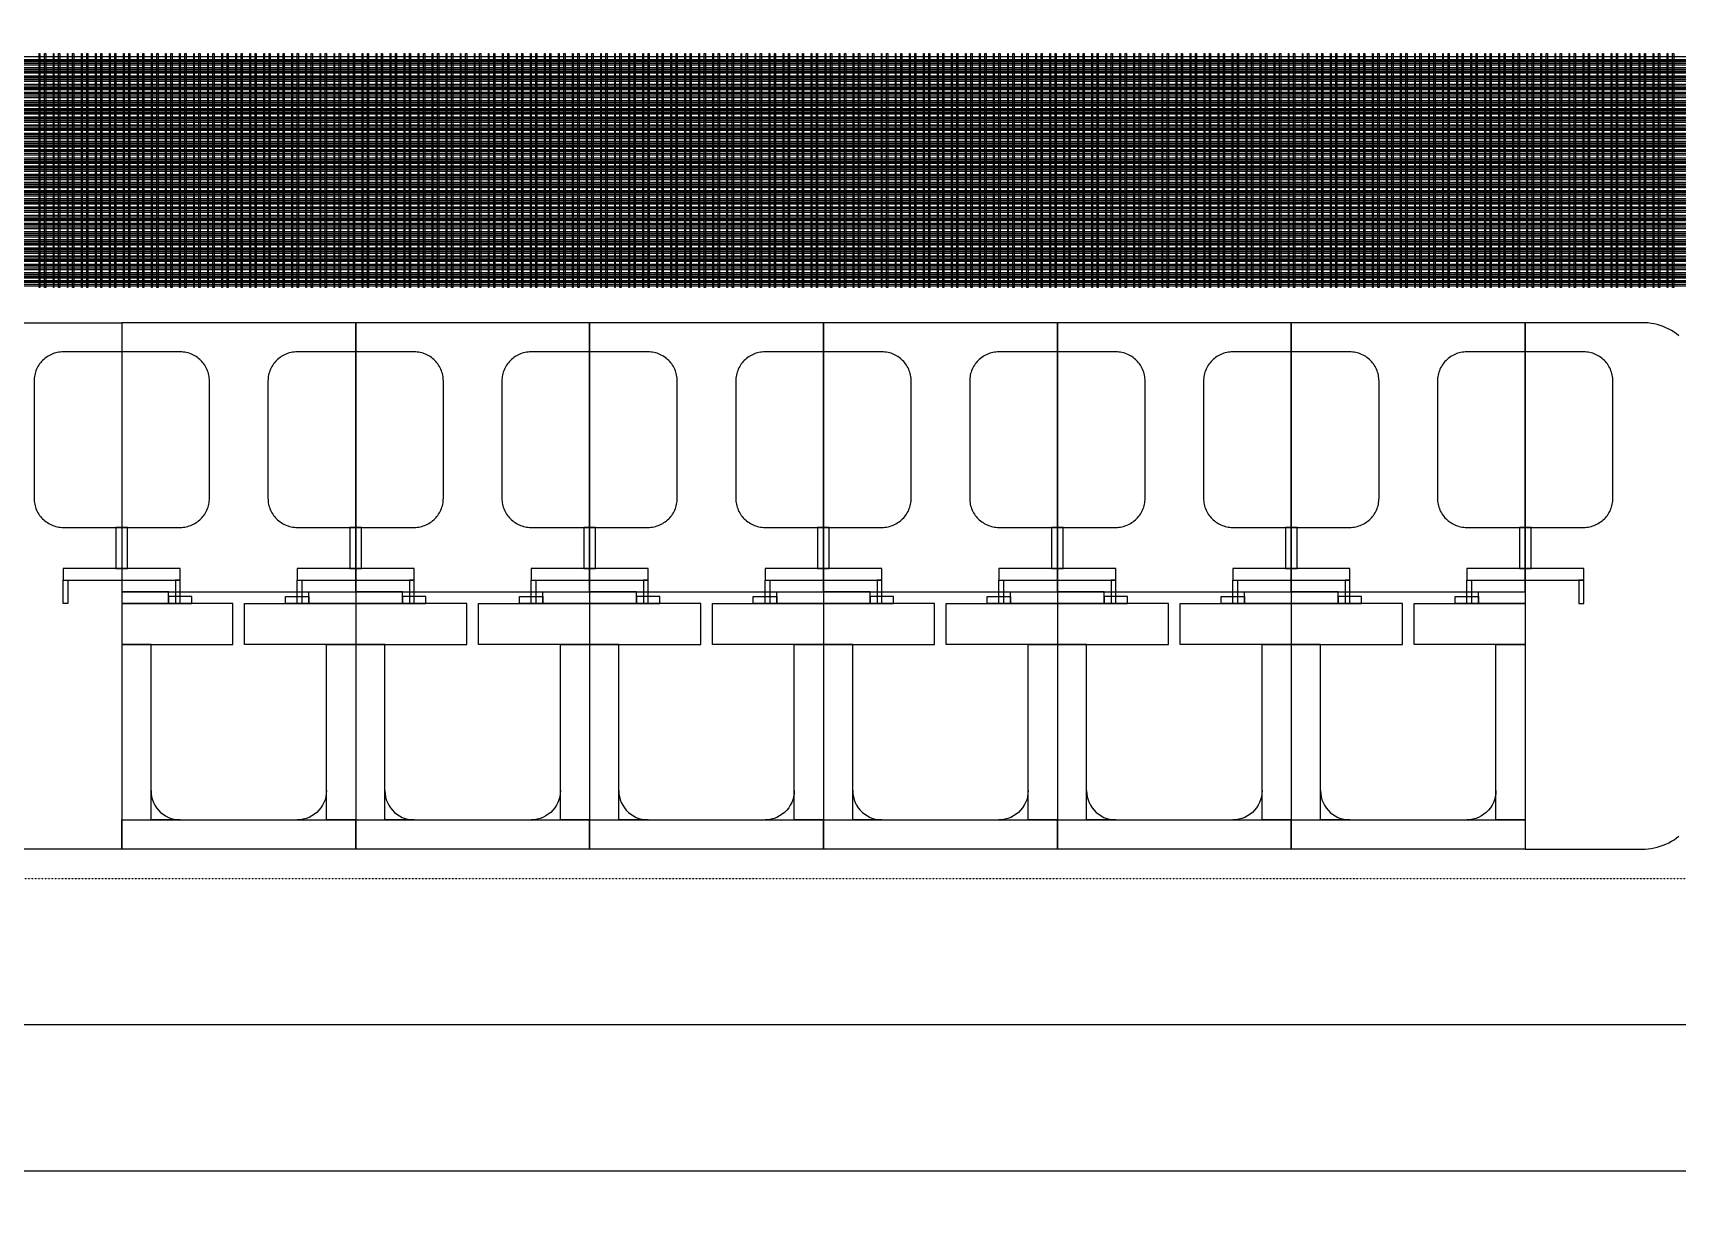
# Model space of a CAD drawing. Extents: x -50000 to 50000, y -50000 to 50000.
# Drawn here: x -26552 to -23740, y 28850 to 30845 of the extents above; entities that cross this region are included whole.
import ezdxf

# ---------------------------------------------------------------- set-up
doc = ezdxf.new("R2010")
doc.units = 0
doc.linetypes.add('DOT', pattern=[0.2, 0, -0.2])
doc.layers.get('0').update_dxf_attribs({"linetype": 'CONTINUOUS'})
for name, color, linetype in [('BASEMETAL', 4, 'CONTINUOUS'), ('FRAME', 8, 'CONTINUOUS'), ('SECONDLAYER', 6, 'CONTINUOUS'), ('XOR', 1, 'CONTINUOUS')]:
    doc.layers.add(name, color=color, linetype=linetype)

# ---------------------------------------------------------------- blocks, each defined once
blk = doc.blocks.new('CHIP_JARRAY')
for points in [[(500, 1900), (6500, 1900), (6500, 1904.3), (500, 1904.3)], [(500, 1897), (6500, 1897), (6500, 1899), (500, 1899)], [(500, 1894), (6500, 1894), (6500, 1896.4), (500, 1896.4)], [(500, 1891), (6500, 1891), (6500, 1893), (500, 1893)], [(500, 1886), (6500, 1886), (6500, 1890.3), (500, 1890.3)], [(500, 1883), (6500, 1883), (6500, 1885), (500, 1885)], [(500, 1880), (6500, 1880), (6500, 1882.4), (500, 1882.4)], [(500, 1877), (6500, 1877), (6500, 1879), (500, 1879)], [(500, 1872), (6500, 1872), (6500, 1876.3), (500, 1876.3)], [(500, 1869), (6500, 1869), (6500, 1871), (500, 1871)], [(500, 1866), (6500, 1866), (6500, 1868.4), (500, 1868.4)], [(500, 1863), (6500, 1863), (6500, 1865), (500, 1865)], [(500, 1858), (6500, 1858), (6500, 1862.3), (500, 1862.3)], [(500, 1855), (6500, 1855), (6500, 1857), (500, 1857)], [(500, 1852), (6500, 1852), (6500, 1854.4), (500, 1854.4)], [(500, 1849), (6500, 1849), (6500, 1851), (500, 1851)], [(500, 1844), (6500, 1844), (6500, 1848.3), (500, 1848.3)], [(500, 1841), (6500, 1841), (6500, 1843), (500, 1843)], [(500, 1838), (6500, 1838), (6500, 1840.4), (500, 1840.4)], [(500, 1835), (6500, 1835), (6500, 1837), (500, 1837)], [(500, 1830), (6500, 1830), (6500, 1834.3), (500, 1834.3)], [(500, 1827), (6500, 1827), (6500, 1829), (500, 1829)], [(500, 1824), (6500, 1824), (6500, 1826.4), (500, 1826.4)], [(500, 1821), (6500, 1821), (6500, 1823), (500, 1823)], [(500, 1816), (6500, 1816), (6500, 1820.3), (500, 1820.3)], [(500, 1813), (6500, 1813), (6500, 1815), (500, 1815)], [(500, 1810), (6500, 1810), (6500, 1812.4), (500, 1812.4)], [(500, 1807), (6500, 1807), (6500, 1809), (500, 1809)], [(500, 1802), (6500, 1802), (6500, 1806.3), (500, 1806.3)], [(500, 1799), (6500, 1799), (6500, 1801), (500, 1801)], [(500, 1796), (6500, 1796), (6500, 1798.4), (500, 1798.4)], [(500, 1793), (6500, 1793), (6500, 1795), (500, 1795)], [(500, 1788), (6500, 1788), (6500, 1792.3), (500, 1792.3)], [(500, 1785), (6500, 1785), (6500, 1787), (500, 1787)], [(500, 1782), (6500, 1782), (6500, 1784.4), (500, 1784.4)], [(500, 1779), (6500, 1779), (6500, 1781), (500, 1781)], [(500, 1774), (6500, 1774), (6500, 1778.3), (500, 1778.3)], [(500, 1771), (6500, 1771), (6500, 1773), (500, 1773)], [(500, 1768), (6500, 1768), (6500, 1770.4), (500, 1770.4)], [(500, 1765), (6500, 1765), (6500, 1767), (500, 1767)], [(500, 1760), (6500, 1760), (6500, 1764.3), (500, 1764.3)], [(500, 1757), (6500, 1757), (6500, 1759), (500, 1759)], [(500, 1754), (6500, 1754), (6500, 1756.4), (500, 1756.4)], [(500, 1751), (6500, 1751), (6500, 1753), (500, 1753)], [(500, 1746), (6500, 1746), (6500, 1750.3), (500, 1750.3)], [(500, 1743), (6500, 1743), (6500, 1745), (500, 1745)], [(500, 1740), (6500, 1740), (6500, 1742.4), (500, 1742.4)], [(500, 1737), (6500, 1737), (6500, 1739), (500, 1739)], [(500, 1732), (6500, 1732), (6500, 1736.3), (500, 1736.3)], [(500, 1729), (6500, 1729), (6500, 1731), (500, 1731)], [(500, 1726), (6500, 1726), (6500, 1728.4), (500, 1728.4)], [(500, 1723), (6500, 1723), (6500, 1725), (500, 1725)], [(500, 1718), (6500, 1718), (6500, 1722.3), (500, 1722.3)], [(500, 1715), (6500, 1715), (6500, 1717), (500, 1717)], [(500, 1712), (6500, 1712), (6500, 1714.4), (500, 1714.4)], [(500, 1709), (6500, 1709), (6500, 1711), (500, 1711)], [(500, 1704), (6500, 1704), (6500, 1708.3), (500, 1708.3)], [(500, 1701), (6500, 1701), (6500, 1703), (500, 1703)], [(500, 1698), (6500, 1698), (6500, 1700.4), (500, 1700.4)], [(500, 1695), (6500, 1695), (6500, 1697), (500, 1697)], [(500, 1690), (6500, 1690), (6500, 1694.3), (500, 1694.3)], [(500, 1687), (6500, 1687), (6500, 1689), (500, 1689)], [(500, 1684), (6500, 1684), (6500, 1686.4), (500, 1686.4)], [(500, 1681), (6500, 1681), (6500, 1683), (500, 1683)], [(500, 1676), (6500, 1676), (6500, 1680.3), (500, 1680.3)], [(500, 1673), (6500, 1673), (6500, 1675), (500, 1675)], [(500, 1670), (6500, 1670), (6500, 1672.4), (500, 1672.4)], [(500, 1667), (6500, 1667), (6500, 1669), (500, 1669)], [(500, 1662), (6500, 1662), (6500, 1666.3), (500, 1666.3)], [(500, 1659), (6500, 1659), (6500, 1661), (500, 1661)], [(500, 1656), (6500, 1656), (6500, 1658.4), (500, 1658.4)], [(500, 1653), (6500, 1653), (6500, 1655), (500, 1655)], [(500, 1648), (6500, 1648), (6500, 1652.3), (500, 1652.3)], [(500, 1645), (6500, 1645), (6500, 1647), (500, 1647)], [(500, 1642), (6500, 1642), (6500, 1644.4), (500, 1644.4)], [(500, 1639), (6500, 1639), (6500, 1641), (500, 1641)], [(500, 1634), (6500, 1634), (6500, 1638.3), (500, 1638.3)], [(500, 1631), (6500, 1631), (6500, 1633), (500, 1633)], [(500, 1628), (6500, 1628), (6500, 1630.4), (500, 1630.4)], [(500, 1625), (6500, 1625), (6500, 1627), (500, 1627)], [(500, 1620), (6500, 1620), (6500, 1624.3), (500, 1624.3)], [(500, 1617), (6500, 1617), (6500, 1619), (500, 1619)], [(500, 1614), (6500, 1614), (6500, 1616.4), (500, 1616.4)], [(500, 1611), (6500, 1611), (6500, 1613), (500, 1613)], [(500, 1606), (6500, 1606), (6500, 1610.3), (500, 1610.3)], [(500, 1603), (6500, 1603), (6500, 1605), (500, 1605)], [(500, 1600), (6500, 1600), (6500, 1602.4), (500, 1602.4)], [(500, 1597), (6500, 1597), (6500, 1599), (500, 1599)], [(500, 1592), (6500, 1592), (6500, 1596.3), (500, 1596.3)], [(500, 1589), (6500, 1589), (6500, 1591), (500, 1591)], [(500, 1586), (6500, 1586), (6500, 1588.4), (500, 1588.4)], [(500, 1583), (6500, 1583), (6500, 1585), (500, 1585)], [(500, 1578), (6500, 1578), (6500, 1582.3), (500, 1582.3)], [(500, 1575), (6500, 1575), (6500, 1577), (500, 1577)], [(500, 1572), (6500, 1572), (6500, 1574.4), (500, 1574.4)], [(500, 1569), (6500, 1569), (6500, 1571), (500, 1571)], [(500, 1564), (6500, 1564), (6500, 1568.3), (500, 1568.3)], [(500, 1561), (6500, 1561), (6500, 1563), (500, 1563)], [(500, 1558), (6500, 1558), (6500, 1560.4), (500, 1560.4)], [(500, 1555), (6500, 1555), (6500, 1557), (500, 1557)], [(500, 1550), (6500, 1550), (6500, 1554.3), (500, 1554.3)], [(500, 1547), (6500, 1547), (6500, 1549), (500, 1549)], [(500, 1544), (6500, 1544), (6500, 1546.4), (500, 1546.4)], [(500, 1541), (6500, 1541), (6500, 1543), (500, 1543)], [(500, 1536), (6500, 1536), (6500, 1540.3), (500, 1540.3)], [(500, 1533), (6500, 1533), (6500, 1535), (500, 1535)], [(500, 1530), (6500, 1530), (6500, 1532.4), (500, 1532.4)], [(500, 1527), (6500, 1527), (6500, 1529), (500, 1529)], [(500, 1522), (6500, 1522), (6500, 1526.3), (500, 1526.3)], [(500, 1519), (6500, 1519), (6500, 1521), (500, 1521)], [(500, 1516), (6500, 1516), (6500, 1518.4), (500, 1518.4)], [(500, 1513), (6500, 1513), (6500, 1515), (500, 1515)], [(2700, 990), (2700, 1450), (2300, 1450), (2300, 990)], [(3100, 990), (3100, 1450), (2700, 1450), (2700, 990)], [(3500, 990), (3500, 1450), (3100, 1450), (3100, 990)], [(3900, 990), (3900, 1450), (3500, 1450), (3500, 990)], [(4300, 990), (4300, 1450), (3900, 1450), (3900, 990)], [(4700, 990), (4700, 1450), (4300, 1450), (4300, 990)], [(2380, 970), (2380, 990), (2300, 990), (2300, 970)], [(2620, 970), (2620, 990), (2700, 990), (2700, 970)], [(2780, 970), (2780, 990), (2700, 990), (2700, 970)], [(3020, 970), (3020, 990), (3100, 990), (3100, 970)], [(3180, 970), (3180, 990), (3100, 990), (3100, 970)], [(3420, 970), (3420, 990), (3500, 990), (3500, 970)], [(3580, 970), (3580, 990), (3500, 990), (3500, 970)], [(3820, 970), (3820, 990), (3900, 990), (3900, 970)], [(3980, 970), (3980, 990), (3900, 990), (3900, 970)], [(4220, 970), (4220, 990), (4300, 990), (4300, 970)], [(4380, 970), (4380, 990), (4300, 990), (4300, 970)], [(4620, 970), (4620, 990), (4700, 990), (4700, 970)], [(2490, 900), (2490, 970), (2300, 970), (2300, 900)], [(2420, 970), (2420, 982), (2380, 982), (2380, 970)], [(2510, 900), (2510, 970), (2700, 970), (2700, 900)], [(2580, 970), (2580, 982), (2620, 982), (2620, 970)], [(2890, 900), (2890, 970), (2700, 970), (2700, 900)], [(2820, 970), (2820, 982), (2780, 982), (2780, 970)], [(2910, 900), (2910, 970), (3100, 970), (3100, 900)], [(2980, 970), (2980, 982), (3020, 982), (3020, 970)], [(3290, 900), (3290, 970), (3100, 970), (3100, 900)], [(3220, 970), (3220, 982), (3180, 982), (3180, 970)], [(3310, 900), (3310, 970), (3500, 970), (3500, 900)], [(3380, 970), (3380, 982), (3420, 982), (3420, 970)], [(3690, 900), (3690, 970), (3500, 970), (3500, 900)], [(3620, 970), (3620, 982), (3580, 982), (3580, 970)], [(3710, 900), (3710, 970), (3900, 970), (3900, 900)], [(3780, 970), (3780, 982), (3820, 982), (3820, 970)], [(4090, 900), (4090, 970), (3900, 970), (3900, 900)], [(4020, 970), (4020, 982), (3980, 982), (3980, 970)], [(4110, 900), (4110, 970), (4300, 970), (4300, 900)], [(4180, 970), (4180, 982), (4220, 982), (4220, 970)], [(4490, 900), (4490, 970), (4300, 970), (4300, 900)], [(4420, 970), (4420, 982), (4380, 982), (4380, 970)], [(4510, 900), (4510, 970), (4700, 970), (4700, 900)], [(4580, 970), (4580, 982), (4620, 982), (4620, 970)], [(2350, 600), (2350, 900), (2300, 900), (2300, 600)], [(2650, 600), (2650, 900), (2700, 900), (2700, 600)], [(2750, 600), (2750, 900), (2700, 900), (2700, 600)], [(3050, 600), (3050, 900), (3100, 900), (3100, 600)], [(3150, 600), (3150, 900), (3100, 900), (3100, 600)], [(3450, 600), (3450, 900), (3500, 900), (3500, 600)], [(3550, 600), (3550, 900), (3500, 900), (3500, 600)], [(3850, 600), (3850, 900), (3900, 900), (3900, 600)], [(3950, 600), (3950, 900), (3900, 900), (3900, 600)], [(4250, 600), (4250, 900), (4300, 900), (4300, 600)], [(4350, 600), (4350, 900), (4300, 900), (4300, 600)], [(4650, 600), (4650, 900), (4700, 900), (4700, 600)], [(2350, 600), (2350, 650), (2350.3, 644.8), (2351.1, 639.6), (2352.4, 634.5), (2354.3, 629.7), (2356.7, 625), (2359.5, 620.6), (2362.8, 616.5), (2366.5, 612.8), (2370.6, 609.5), (2375, 606.7), (2379.7, 604.3), (2384.5, 602.4), (2389.6, 601.1), (2394.8, 600.3), (2400, 600)], [(2650, 600), (2650, 650), (2649.7, 644.8), (2648.9, 639.6), (2647.6, 634.5), (2645.7, 629.7), (2643.3, 625), (2640.5, 620.6), (2637.2, 616.5), (2633.5, 612.8), (2629.4, 609.5), (2625, 606.7), (2620.3, 604.3), (2615.5, 602.4), (2610.4, 601.1), (2605.2, 600.3), (2600, 600)], [(2750, 600), (2750, 650), (2750.3, 644.8), (2751.1, 639.6), (2752.4, 634.5), (2754.3, 629.7), (2756.7, 625), (2759.5, 620.6), (2762.8, 616.5), (2766.5, 612.8), (2770.6, 609.5), (2775, 606.7), (2779.7, 604.3), (2784.5, 602.4), (2789.6, 601.1), (2794.8, 600.3), (2800, 600)], [(3050, 600), (3050, 650), (3049.7, 644.8), (3048.9, 639.6), (3047.6, 634.5), (3045.7, 629.7), (3043.3, 625), (3040.5, 620.6), (3037.2, 616.5), (3033.5, 612.8), (3029.4, 609.5), (3025, 606.7), (3020.3, 604.3), (3015.5, 602.4), (3010.4, 601.1), (3005.2, 600.3), (3000, 600)], [(3150, 600), (3150, 650), (3150.3, 644.8), (3151.1, 639.6), (3152.4, 634.5), (3154.3, 629.7), (3156.7, 625), (3159.5, 620.6), (3162.8, 616.5), (3166.5, 612.8), (3170.6, 609.5), (3175, 606.7), (3179.7, 604.3), (3184.5, 602.4), (3189.6, 601.1), (3194.8, 600.3), (3200, 600)], [(3450, 600), (3450, 650), (3449.7, 644.8), (3448.9, 639.6), (3447.6, 634.5), (3445.7, 629.7), (3443.3, 625), (3440.5, 620.6), (3437.2, 616.5), (3433.5, 612.8), (3429.4, 609.5), (3425, 606.7), (3420.3, 604.3), (3415.5, 602.4), (3410.4, 601.1), (3405.2, 600.3), (3400, 600)], [(3550, 600), (3550, 650), (3550.3, 644.8), (3551.1, 639.6), (3552.4, 634.5), (3554.3, 629.7), (3556.7, 625), (3559.5, 620.6), (3562.8, 616.5), (3566.5, 612.8), (3570.6, 609.5), (3575, 606.7), (3579.7, 604.3), (3584.5, 602.4), (3589.6, 601.1), (3594.8, 600.3), (3600, 600)], [(3850, 600), (3850, 650), (3849.7, 644.8), (3848.9, 639.6), (3847.6, 634.5), (3845.7, 629.7), (3843.3, 625), (3840.5, 620.6), (3837.2, 616.5), (3833.5, 612.8), (3829.4, 609.5), (3825, 606.7), (3820.3, 604.3), (3815.5, 602.4), (3810.4, 601.1), (3805.2, 600.3), (3800, 600)], [(3950, 600), (3950, 650), (3950.3, 644.8), (3951.1, 639.6), (3952.4, 634.5), (3954.3, 629.7), (3956.7, 625), (3959.5, 620.6), (3962.8, 616.5), (3966.5, 612.8), (3970.6, 609.5), (3975, 606.7), (3979.7, 604.3), (3984.5, 602.4), (3989.6, 601.1), (3994.8, 600.3), (4000, 600)], [(4250, 600), (4250, 650), (4249.7, 644.8), (4248.9, 639.6), (4247.6, 634.5), (4245.7, 629.7), (4243.3, 625), (4240.5, 620.6), (4237.2, 616.5), (4233.5, 612.8), (4229.4, 609.5), (4225, 606.7), (4220.3, 604.3), (4215.5, 602.4), (4210.4, 601.1), (4205.2, 600.3), (4200, 600)], [(4350, 600), (4350, 650), (4350.3, 644.8), (4351.1, 639.6), (4352.4, 634.5), (4354.3, 629.7), (4356.7, 625), (4359.5, 620.6), (4362.8, 616.5), (4366.5, 612.8), (4370.6, 609.5), (4375, 606.7), (4379.7, 604.3), (4384.5, 602.4), (4389.6, 601.1), (4394.8, 600.3), (4400, 600)], [(4650, 600), (4650, 650), (4649.7, 644.8), (4648.9, 639.6), (4647.6, 634.5), (4645.7, 629.7), (4643.3, 625), (4640.5, 620.6), (4637.2, 616.5), (4633.5, 612.8), (4629.4, 609.5), (4625, 606.7), (4620.3, 604.3), (4615.5, 602.4), (4610.4, 601.1), (4605.2, 600.3), (4600, 600)], [(2500, 600), (2700, 600), (2700, 550), (2300, 550), (2300, 600)], [(2900, 600), (3100, 600), (3100, 550), (2700, 550), (2700, 600)], [(3300, 600), (3500, 600), (3500, 550), (3100, 550), (3100, 600)], [(3700, 600), (3900, 600), (3900, 550), (3500, 550), (3500, 600)], [(4100, 600), (4300, 600), (4300, 550), (3900, 550), (3900, 600)], [(4500, 600), (4700, 600), (4700, 550), (4300, 550), (4300, 600)]]:
    blk.add_lwpolyline(points, close=True)
for points in [[(2100, 1450), (2300, 1450), (2300, 1000), (2300, 550), (2100, 550)], [(4962.9, 1427.7), (4958.8, 1430.9), (4954.5, 1433.9), (4950, 1436.6), (4945.4, 1439.1), (4940.7, 1441.4), (4935.8, 1443.4), (4930.9, 1445.1), (4925.9, 1446.6), (4920.8, 1447.8), (4915.6, 1448.8), (4910.5, 1449.5), (4905.2, 1449.9), (4900, 1450), (4700, 1450), (4700, 1000), (4700, 550), (4900, 550), (4905.2, 550.1), (4910.5, 550.5), (4915.6, 551.2), (4920.8, 552.2), (4925.9, 553.4), (4930.9, 554.9), (4935.8, 556.6), (4940.7, 558.6), (4945.4, 560.9), (4950, 563.4), (4954.5, 566.1), (4958.8, 569.1), (4962.9, 572.3)]]:
    blk.add_lwpolyline(points)
at = {"layer": 'FRAME'}
blk.add_lwpolyline([(0, 0), (7000, 0), (7000, 7000), (0, 7000)], close=True, dxfattribs=at)
at = {"layer": 'FRAME', "linetype": 'DOT'}
blk.add_lwpolyline([(500, 500), (6500, 500), (6500, 6500), (500, 6500)], close=True, dxfattribs=at)
at = {"layer": 'SECONDLAYER'}
for points in [[(2159, 1910), (2160, 1910), (2160, 1510), (2159, 1510)], [(2168, 1910), (2170, 1910), (2170, 1510), (2168, 1510)], [(2183, 1910), (2184, 1910), (2184, 1510), (2183, 1510)], [(2192, 1910), (2194, 1910), (2194, 1510), (2192, 1510)], [(2207, 1910), (2208, 1910), (2208, 1510), (2207, 1510)], [(2216, 1910), (2218, 1910), (2218, 1510), (2216, 1510)], [(2231, 1910), (2232, 1910), (2232, 1510), (2231, 1510)], [(2240, 1910), (2242, 1910), (2242, 1510), (2240, 1510)], [(2255, 1910), (2256, 1910), (2256, 1510), (2255, 1510)], [(2264, 1910), (2266, 1910), (2266, 1510), (2264, 1510)], [(2279, 1910), (2280, 1910), (2280, 1510), (2279, 1510)], [(2288, 1910), (2290, 1910), (2290, 1510), (2288, 1510)], [(2303, 1910), (2304, 1910), (2304, 1510), (2303, 1510)], [(2312, 1910), (2314, 1910), (2314, 1510), (2312, 1510)], [(2327, 1910), (2328, 1910), (2328, 1510), (2327, 1510)], [(2336, 1910), (2338, 1910), (2338, 1510), (2336, 1510)], [(2351, 1910), (2352, 1910), (2352, 1510), (2351, 1510)], [(2360, 1910), (2362, 1910), (2362, 1510), (2360, 1510)], [(2375, 1910), (2376, 1910), (2376, 1510), (2375, 1510)], [(2384, 1910), (2386, 1910), (2386, 1510), (2384, 1510)], [(2399, 1910), (2400, 1910), (2400, 1510), (2399, 1510)], [(2408, 1910), (2410, 1910), (2410, 1510), (2408, 1510)], [(2423, 1910), (2424, 1910), (2424, 1510), (2423, 1510)], [(2432, 1910), (2434, 1910), (2434, 1510), (2432, 1510)], [(2447, 1910), (2448, 1910), (2448, 1510), (2447, 1510)], [(2456, 1910), (2458, 1910), (2458, 1510), (2456, 1510)], [(2471, 1910), (2472, 1910), (2472, 1510), (2471, 1510)], [(2480, 1910), (2482, 1910), (2482, 1510), (2480, 1510)], [(2495, 1910), (2496, 1910), (2496, 1510), (2495, 1510)], [(2504, 1910), (2506, 1910), (2506, 1510), (2504, 1510)], [(2519, 1910), (2520, 1910), (2520, 1510), (2519, 1510)], [(2528, 1910), (2530, 1910), (2530, 1510), (2528, 1510)], [(2543, 1910), (2544, 1910), (2544, 1510), (2543, 1510)], [(2552, 1910), (2554, 1910), (2554, 1510), (2552, 1510)], [(2567, 1910), (2568, 1910), (2568, 1510), (2567, 1510)], [(2576, 1910), (2578, 1910), (2578, 1510), (2576, 1510)], [(2591, 1910), (2592, 1910), (2592, 1510), (2591, 1510)], [(2600, 1910), (2602, 1910), (2602, 1510), (2600, 1510)], [(2615, 1910), (2616, 1910), (2616, 1510), (2615, 1510)], [(2624, 1910), (2626, 1910), (2626, 1510), (2624, 1510)], [(2639, 1910), (2640, 1910), (2640, 1510), (2639, 1510)], [(2648, 1910), (2650, 1910), (2650, 1510), (2648, 1510)], [(2663, 1910), (2664, 1910), (2664, 1510), (2663, 1510)], [(2672, 1910), (2674, 1910), (2674, 1510), (2672, 1510)], [(2687, 1910), (2688, 1910), (2688, 1510), (2687, 1510)], [(2696, 1910), (2698, 1910), (2698, 1510), (2696, 1510)], [(2711, 1910), (2712, 1910), (2712, 1510), (2711, 1510)], [(2720, 1910), (2722, 1910), (2722, 1510), (2720, 1510)], [(2735, 1910), (2736, 1910), (2736, 1510), (2735, 1510)], [(2744, 1910), (2746, 1910), (2746, 1510), (2744, 1510)], [(2759, 1910), (2760, 1910), (2760, 1510), (2759, 1510)], [(2768, 1910), (2770, 1910), (2770, 1510), (2768, 1510)], [(2783, 1910), (2784, 1910), (2784, 1510), (2783, 1510)], [(2792, 1910), (2794, 1910), (2794, 1510), (2792, 1510)], [(2807, 1910), (2808, 1910), (2808, 1510), (2807, 1510)], [(2816, 1910), (2818, 1910), (2818, 1510), (2816, 1510)], [(2831, 1910), (2832, 1910), (2832, 1510), (2831, 1510)], [(2840, 1910), (2842, 1910), (2842, 1510), (2840, 1510)], [(2855, 1910), (2856, 1910), (2856, 1510), (2855, 1510)], [(2864, 1910), (2866, 1910), (2866, 1510), (2864, 1510)], [(2879, 1910), (2880, 1910), (2880, 1510), (2879, 1510)], [(2888, 1910), (2890, 1910), (2890, 1510), (2888, 1510)], [(2903, 1910), (2904, 1910), (2904, 1510), (2903, 1510)], [(2912, 1910), (2914, 1910), (2914, 1510), (2912, 1510)], [(2927, 1910), (2928, 1910), (2928, 1510), (2927, 1510)], [(2936, 1910), (2938, 1910), (2938, 1510), (2936, 1510)], [(2951, 1910), (2952, 1910), (2952, 1510), (2951, 1510)], [(2960, 1910), (2962, 1910), (2962, 1510), (2960, 1510)], [(2975, 1910), (2976, 1910), (2976, 1510), (2975, 1510)], [(2984, 1910), (2986, 1910), (2986, 1510), (2984, 1510)], [(2999, 1910), (3000, 1910), (3000, 1510), (2999, 1510)], [(3008, 1910), (3010, 1910), (3010, 1510), (3008, 1510)], [(3023, 1910), (3024, 1910), (3024, 1510), (3023, 1510)], [(3032, 1910), (3034, 1910), (3034, 1510), (3032, 1510)], [(3047, 1910), (3048, 1910), (3048, 1510), (3047, 1510)], [(3056, 1910), (3058, 1910), (3058, 1510), (3056, 1510)], [(3071, 1910), (3072, 1910), (3072, 1510), (3071, 1510)], [(3080, 1910), (3082, 1910), (3082, 1510), (3080, 1510)], [(3095, 1910), (3096, 1910), (3096, 1510), (3095, 1510)], [(3104, 1910), (3106, 1910), (3106, 1510), (3104, 1510)], [(3119, 1910), (3120, 1910), (3120, 1510), (3119, 1510)], [(3128, 1910), (3130, 1910), (3130, 1510), (3128, 1510)], [(3143, 1910), (3144, 1910), (3144, 1510), (3143, 1510)], [(3152, 1910), (3154, 1910), (3154, 1510), (3152, 1510)], [(3167, 1910), (3168, 1910), (3168, 1510), (3167, 1510)], [(3176, 1910), (3178, 1910), (3178, 1510), (3176, 1510)], [(3191, 1910), (3192, 1910), (3192, 1510), (3191, 1510)], [(3200, 1910), (3202, 1910), (3202, 1510), (3200, 1510)], [(3215, 1910), (3216, 1910), (3216, 1510), (3215, 1510)], [(3224, 1910), (3226, 1910), (3226, 1510), (3224, 1510)], [(3239, 1910), (3240, 1910), (3240, 1510), (3239, 1510)], [(3248, 1910), (3250, 1910), (3250, 1510), (3248, 1510)], [(3263, 1910), (3264, 1910), (3264, 1510), (3263, 1510)], [(3272, 1910), (3274, 1910), (3274, 1510), (3272, 1510)], [(3287, 1910), (3288, 1910), (3288, 1510), (3287, 1510)], [(3296, 1910), (3298, 1910), (3298, 1510), (3296, 1510)], [(3311, 1910), (3312, 1910), (3312, 1510), (3311, 1510)], [(3320, 1910), (3322, 1910), (3322, 1510), (3320, 1510)], [(3335, 1910), (3336, 1910), (3336, 1510), (3335, 1510)], [(3344, 1910), (3346, 1910), (3346, 1510), (3344, 1510)], [(3359, 1910), (3360, 1910), (3360, 1510), (3359, 1510)], [(3368, 1910), (3370, 1910), (3370, 1510), (3368, 1510)], [(3383, 1910), (3384, 1910), (3384, 1510), (3383, 1510)], [(3392, 1910), (3394, 1910), (3394, 1510), (3392, 1510)], [(3407, 1910), (3408, 1910), (3408, 1510), (3407, 1510)], [(3416, 1910), (3418, 1910), (3418, 1510), (3416, 1510)], [(3431, 1910), (3432, 1910), (3432, 1510), (3431, 1510)], [(3440, 1910), (3442, 1910), (3442, 1510), (3440, 1510)], [(3455, 1910), (3456, 1910), (3456, 1510), (3455, 1510)], [(3464, 1910), (3466, 1910), (3466, 1510), (3464, 1510)], [(3479, 1910), (3480, 1910), (3480, 1510), (3479, 1510)], [(3488, 1910), (3490, 1910), (3490, 1510), (3488, 1510)], [(3503, 1910), (3504, 1910), (3504, 1510), (3503, 1510)], [(3512, 1910), (3514, 1910), (3514, 1510), (3512, 1510)], [(3527, 1910), (3528, 1910), (3528, 1510), (3527, 1510)], [(3536, 1910), (3538, 1910), (3538, 1510), (3536, 1510)], [(3551, 1910), (3552, 1910), (3552, 1510), (3551, 1510)], [(3560, 1910), (3562, 1910), (3562, 1510), (3560, 1510)], [(3575, 1910), (3576, 1910), (3576, 1510), (3575, 1510)], [(3584, 1910), (3586, 1910), (3586, 1510), (3584, 1510)], [(3599, 1910), (3600, 1910), (3600, 1510), (3599, 1510)], [(3608, 1910), (3610, 1910), (3610, 1510), (3608, 1510)], [(3623, 1910), (3624, 1910), (3624, 1510), (3623, 1510)], [(3632, 1910), (3634, 1910), (3634, 1510), (3632, 1510)], [(3647, 1910), (3648, 1910), (3648, 1510), (3647, 1510)], [(3656, 1910), (3658, 1910), (3658, 1510), (3656, 1510)], [(3671, 1910), (3672, 1910), (3672, 1510), (3671, 1510)], [(3680, 1910), (3682, 1910), (3682, 1510), (3680, 1510)], [(3695, 1910), (3696, 1910), (3696, 1510), (3695, 1510)], [(3704, 1910), (3706, 1910), (3706, 1510), (3704, 1510)], [(3719, 1910), (3720, 1910), (3720, 1510), (3719, 1510)], [(3728, 1910), (3730, 1910), (3730, 1510), (3728, 1510)], [(3743, 1910), (3744, 1910), (3744, 1510), (3743, 1510)], [(3752, 1910), (3754, 1910), (3754, 1510), (3752, 1510)], [(3767, 1910), (3768, 1910), (3768, 1510), (3767, 1510)], [(3776, 1910), (3778, 1910), (3778, 1510), (3776, 1510)], [(3791, 1910), (3792, 1910), (3792, 1510), (3791, 1510)], [(3800, 1910), (3802, 1910), (3802, 1510), (3800, 1510)], [(3815, 1910), (3816, 1910), (3816, 1510), (3815, 1510)], [(3824, 1910), (3826, 1910), (3826, 1510), (3824, 1510)], [(3839, 1910), (3840, 1910), (3840, 1510), (3839, 1510)], [(3848, 1910), (3850, 1910), (3850, 1510), (3848, 1510)], [(3863, 1910), (3864, 1910), (3864, 1510), (3863, 1510)], [(3872, 1910), (3874, 1910), (3874, 1510), (3872, 1510)], [(3887, 1910), (3888, 1910), (3888, 1510), (3887, 1510)], [(3896, 1910), (3898, 1910), (3898, 1510), (3896, 1510)], [(3911, 1910), (3912, 1910), (3912, 1510), (3911, 1510)], [(3920, 1910), (3922, 1910), (3922, 1510), (3920, 1510)], [(3935, 1910), (3936, 1910), (3936, 1510), (3935, 1510)], [(3944, 1910), (3946, 1910), (3946, 1510), (3944, 1510)], [(3959, 1910), (3960, 1910), (3960, 1510), (3959, 1510)], [(3968, 1910), (3970, 1910), (3970, 1510), (3968, 1510)], [(3983, 1910), (3984, 1910), (3984, 1510), (3983, 1510)], [(3992, 1910), (3994, 1910), (3994, 1510), (3992, 1510)], [(4007, 1910), (4008, 1910), (4008, 1510), (4007, 1510)], [(4016, 1910), (4018, 1910), (4018, 1510), (4016, 1510)], [(4031, 1910), (4032, 1910), (4032, 1510), (4031, 1510)], [(4040, 1910), (4042, 1910), (4042, 1510), (4040, 1510)], [(4055, 1910), (4056, 1910), (4056, 1510), (4055, 1510)], [(4064, 1910), (4066, 1910), (4066, 1510), (4064, 1510)], [(4079, 1910), (4080, 1910), (4080, 1510), (4079, 1510)], [(4088, 1910), (4090, 1910), (4090, 1510), (4088, 1510)], [(4103, 1910), (4104, 1910), (4104, 1510), (4103, 1510)], [(4112, 1910), (4114, 1910), (4114, 1510), (4112, 1510)], [(4127, 1910), (4128, 1910), (4128, 1510), (4127, 1510)], [(4136, 1910), (4138, 1910), (4138, 1510), (4136, 1510)], [(4151, 1910), (4152, 1910), (4152, 1510), (4151, 1510)], [(4160, 1910), (4162, 1910), (4162, 1510), (4160, 1510)], [(4175, 1910), (4176, 1910), (4176, 1510), (4175, 1510)], [(4184, 1910), (4186, 1910), (4186, 1510), (4184, 1510)], [(4199, 1910), (4200, 1910), (4200, 1510), (4199, 1510)], [(4208, 1910), (4210, 1910), (4210, 1510), (4208, 1510)], [(4223, 1910), (4224, 1910), (4224, 1510), (4223, 1510)], [(4232, 1910), (4234, 1910), (4234, 1510), (4232, 1510)], [(4247, 1910), (4248, 1910), (4248, 1510), (4247, 1510)], [(4256, 1910), (4258, 1910), (4258, 1510), (4256, 1510)], [(4271, 1910), (4272, 1910), (4272, 1510), (4271, 1510)], [(4280, 1910), (4282, 1910), (4282, 1510), (4280, 1510)], [(4295, 1910), (4296, 1910), (4296, 1510), (4295, 1510)], [(4304, 1910), (4306, 1910), (4306, 1510), (4304, 1510)], [(4319, 1910), (4320, 1910), (4320, 1510), (4319, 1510)], [(4328, 1910), (4330, 1910), (4330, 1510), (4328, 1510)], [(4343, 1910), (4344, 1910), (4344, 1510), (4343, 1510)], [(4352, 1910), (4354, 1910), (4354, 1510), (4352, 1510)], [(4367, 1910), (4368, 1910), (4368, 1510), (4367, 1510)], [(4376, 1910), (4378, 1910), (4378, 1510), (4376, 1510)], [(4391, 1910), (4392, 1910), (4392, 1510), (4391, 1510)], [(4400, 1910), (4402, 1910), (4402, 1510), (4400, 1510)], [(4415, 1910), (4416, 1910), (4416, 1510), (4415, 1510)], [(4424, 1910), (4426, 1910), (4426, 1510), (4424, 1510)], [(4439, 1910), (4440, 1910), (4440, 1510), (4439, 1510)], [(4448, 1910), (4450, 1910), (4450, 1510), (4448, 1510)], [(4463, 1910), (4464, 1910), (4464, 1510), (4463, 1510)], [(4472, 1910), (4474, 1910), (4474, 1510), (4472, 1510)], [(4487, 1910), (4488, 1910), (4488, 1510), (4487, 1510)], [(4496, 1910), (4498, 1910), (4498, 1510), (4496, 1510)], [(4511, 1910), (4512, 1910), (4512, 1510), (4511, 1510)], [(4520, 1910), (4522, 1910), (4522, 1510), (4520, 1510)], [(4535, 1910), (4536, 1910), (4536, 1510), (4535, 1510)], [(4544, 1910), (4546, 1910), (4546, 1510), (4544, 1510)], [(4559, 1910), (4560, 1910), (4560, 1510), (4559, 1510)], [(4568, 1910), (4570, 1910), (4570, 1510), (4568, 1510)], [(4583, 1910), (4584, 1910), (4584, 1510), (4583, 1510)], [(4592, 1910), (4594, 1910), (4594, 1510), (4592, 1510)], [(4607, 1910), (4608, 1910), (4608, 1510), (4607, 1510)], [(4616, 1910), (4618, 1910), (4618, 1510), (4616, 1510)], [(4631, 1910), (4632, 1910), (4632, 1510), (4631, 1510)], [(4640, 1910), (4642, 1910), (4642, 1510), (4640, 1510)], [(4655, 1910), (4656, 1910), (4656, 1510), (4655, 1510)], [(4664, 1910), (4666, 1910), (4666, 1510), (4664, 1510)], [(4679, 1910), (4680, 1910), (4680, 1510), (4679, 1510)], [(4688, 1910), (4690, 1910), (4690, 1510), (4688, 1510)], [(4703, 1910), (4704, 1910), (4704, 1510), (4703, 1510)], [(4712, 1910), (4714, 1910), (4714, 1510), (4712, 1510)], [(4727, 1910), (4728, 1910), (4728, 1510), (4727, 1510)], [(4736, 1910), (4738, 1910), (4738, 1510), (4736, 1510)], [(4751, 1910), (4752, 1910), (4752, 1510), (4751, 1510)], [(4760, 1910), (4762, 1910), (4762, 1510), (4760, 1510)], [(4775, 1910), (4776, 1910), (4776, 1510), (4775, 1510)], [(4784, 1910), (4786, 1910), (4786, 1510), (4784, 1510)], [(4799, 1910), (4800, 1910), (4800, 1510), (4799, 1510)], [(4808, 1910), (4810, 1910), (4810, 1510), (4808, 1510)], [(4823, 1910), (4824, 1910), (4824, 1510), (4823, 1510)], [(4832, 1910), (4834, 1910), (4834, 1510), (4832, 1510)], [(4847, 1910), (4848, 1910), (4848, 1510), (4847, 1510)], [(4856, 1910), (4858, 1910), (4858, 1510), (4856, 1510)], [(4871, 1910), (4872, 1910), (4872, 1510), (4871, 1510)], [(4880, 1910), (4882, 1910), (4882, 1510), (4880, 1510)], [(4895, 1910), (4896, 1910), (4896, 1510), (4895, 1510)], [(4904, 1910), (4906, 1910), (4906, 1510), (4904, 1510)], [(4919, 1910), (4920, 1910), (4920, 1510), (4919, 1510)], [(4928, 1910), (4930, 1910), (4930, 1510), (4928, 1510)], [(4943, 1910), (4944, 1910), (4944, 1510), (4943, 1510)], [(4952, 1910), (4954, 1910), (4954, 1510), (4952, 1510)], [(2300, 1400), (2200, 1400), (2197.4, 1399.9), (2194.8, 1399.7), (2192.2, 1399.4), (2189.6, 1398.9), (2187.1, 1398.3), (2184.5, 1397.6), (2182.1, 1396.7), (2179.7, 1395.7), (2177.3, 1394.6), (2175, 1393.3), (2172.8, 1391.9), (2170.6, 1390.5), (2168.5, 1388.9), (2166.5, 1387.2), (2164.6, 1385.4), (2162.8, 1383.5), (2161.1, 1381.5), (2159.5, 1379.4), (2158.1, 1377.2), (2156.7, 1375), (2155.4, 1372.7), (2154.3, 1370.3), (2153.3, 1367.9), (2152.4, 1365.5), (2151.7, 1362.9), (2151.1, 1360.4), (2150.6, 1357.8), (2150.3, 1355.2), (2150.1, 1352.6), (2150, 1350), (2150, 1150), (2150.1, 1147.4), (2150.3, 1144.8), (2150.6, 1142.2), (2151.1, 1139.6), (2151.7, 1137.1), (2152.4, 1134.5), (2153.3, 1132.1), (2154.3, 1129.7), (2155.4, 1127.3), (2156.7, 1125), (2158.1, 1122.8), (2159.5, 1120.6), (2161.1, 1118.5), (2162.8, 1116.5), (2164.6, 1114.6), (2166.5, 1112.8), (2168.5, 1111.1), (2170.6, 1109.5), (2172.8, 1108.1), (2175, 1106.7), (2177.3, 1105.4), (2179.7, 1104.3), (2182.1, 1103.3), (2184.5, 1102.4), (2187.1, 1101.7), (2189.6, 1101.1), (2192.2, 1100.6), (2194.8, 1100.3), (2197.4, 1100.1), (2200, 1100), (2400, 1100), (2402.6, 1100.1), (2405.2, 1100.3), (2407.8, 1100.6), (2410.4, 1101.1), (2412.9, 1101.7), (2415.5, 1102.4), (2417.9, 1103.3), (2420.3, 1104.3), (2422.7, 1105.4), (2425, 1106.7), (2427.2, 1108.1), (2429.4, 1109.5), (2431.5, 1111.1), (2433.5, 1112.8), (2435.4, 1114.6), (2437.2, 1116.5), (2438.9, 1118.5), (2440.5, 1120.6), (2441.9, 1122.8), (2443.3, 1125), (2444.6, 1127.3), (2445.7, 1129.7), (2446.7, 1132.1), (2447.6, 1134.5), (2448.3, 1137.1), (2448.9, 1139.6), (2449.4, 1142.2), (2449.7, 1144.8), (2449.9, 1147.4), (2450, 1150), (2450, 1350), (2449.9, 1352.6), (2449.7, 1355.2), (2449.4, 1357.8), (2448.9, 1360.4), (2448.3, 1362.9), (2447.6, 1365.5), (2446.7, 1367.9), (2445.7, 1370.3), (2444.6, 1372.7), (2443.3, 1375), (2441.9, 1377.2), (2440.5, 1379.4), (2438.9, 1381.5), (2437.2, 1383.5), (2435.4, 1385.4), (2433.5, 1387.2), (2431.5, 1388.9), (2429.4, 1390.5), (2427.2, 1391.9), (2425, 1393.3), (2422.7, 1394.6), (2420.3, 1395.7), (2417.9, 1396.7), (2415.5, 1397.6), (2412.9, 1398.3), (2410.4, 1398.9), (2407.8, 1399.4), (2405.2, 1399.7), (2402.6, 1399.9), (2400, 1400)], [(2700, 1400), (2600, 1400), (2597.4, 1399.9), (2594.8, 1399.7), (2592.2, 1399.4), (2589.6, 1398.9), (2587.1, 1398.3), (2584.5, 1397.6), (2582.1, 1396.7), (2579.7, 1395.7), (2577.3, 1394.6), (2575, 1393.3), (2572.8, 1391.9), (2570.6, 1390.5), (2568.5, 1388.9), (2566.5, 1387.2), (2564.6, 1385.4), (2562.8, 1383.5), (2561.1, 1381.5), (2559.5, 1379.4), (2558.1, 1377.2), (2556.7, 1375), (2555.4, 1372.7), (2554.3, 1370.3), (2553.3, 1367.9), (2552.4, 1365.5), (2551.7, 1362.9), (2551.1, 1360.4), (2550.6, 1357.8), (2550.3, 1355.2), (2550.1, 1352.6), (2550, 1350), (2550, 1150), (2550.1, 1147.4), (2550.3, 1144.8), (2550.6, 1142.2), (2551.1, 1139.6), (2551.7, 1137.1), (2552.4, 1134.5), (2553.3, 1132.1), (2554.3, 1129.7), (2555.4, 1127.3), (2556.7, 1125), (2558.1, 1122.8), (2559.5, 1120.6), (2561.1, 1118.5), (2562.8, 1116.5), (2564.6, 1114.6), (2566.5, 1112.8), (2568.5, 1111.1), (2570.6, 1109.5), (2572.8, 1108.1), (2575, 1106.7), (2577.3, 1105.4), (2579.7, 1104.3), (2582.1, 1103.3), (2584.5, 1102.4), (2587.1, 1101.7), (2589.6, 1101.1), (2592.2, 1100.6), (2594.8, 1100.3), (2597.4, 1100.1), (2600, 1100), (2800, 1100), (2802.6, 1100.1), (2805.2, 1100.3), (2807.8, 1100.6), (2810.4, 1101.1), (2812.9, 1101.7), (2815.5, 1102.4), (2817.9, 1103.3), (2820.3, 1104.3), (2822.7, 1105.4), (2825, 1106.7), (2827.2, 1108.1), (2829.4, 1109.5), (2831.5, 1111.1), (2833.5, 1112.8), (2835.4, 1114.6), (2837.2, 1116.5), (2838.9, 1118.5), (2840.5, 1120.6), (2841.9, 1122.8), (2843.3, 1125), (2844.6, 1127.3), (2845.7, 1129.7), (2846.7, 1132.1), (2847.6, 1134.5), (2848.3, 1137.1), (2848.9, 1139.6), (2849.4, 1142.2), (2849.7, 1144.8), (2849.9, 1147.4), (2850, 1150), (2850, 1350), (2849.9, 1352.6), (2849.7, 1355.2), (2849.4, 1357.8), (2848.9, 1360.4), (2848.3, 1362.9), (2847.6, 1365.5), (2846.7, 1367.9), (2845.7, 1370.3), (2844.6, 1372.7), (2843.3, 1375), (2841.9, 1377.2), (2840.5, 1379.4), (2838.9, 1381.5), (2837.2, 1383.5), (2835.4, 1385.4), (2833.5, 1387.2), (2831.5, 1388.9), (2829.4, 1390.5), (2827.2, 1391.9), (2825, 1393.3), (2822.7, 1394.6), (2820.3, 1395.7), (2817.9, 1396.7), (2815.5, 1397.6), (2812.9, 1398.3), (2810.4, 1398.9), (2807.8, 1399.4), (2805.2, 1399.7), (2802.6, 1399.9), (2800, 1400)], [(3100, 1400), (3000, 1400), (2997.4, 1399.9), (2994.8, 1399.7), (2992.2, 1399.4), (2989.6, 1398.9), (2987.1, 1398.3), (2984.5, 1397.6), (2982.1, 1396.7), (2979.7, 1395.7), (2977.3, 1394.6), (2975, 1393.3), (2972.8, 1391.9), (2970.6, 1390.5), (2968.5, 1388.9), (2966.5, 1387.2), (2964.6, 1385.4), (2962.8, 1383.5), (2961.1, 1381.5), (2959.5, 1379.4), (2958.1, 1377.2), (2956.7, 1375), (2955.4, 1372.7), (2954.3, 1370.3), (2953.3, 1367.9), (2952.4, 1365.5), (2951.7, 1362.9), (2951.1, 1360.4), (2950.6, 1357.8), (2950.3, 1355.2), (2950.1, 1352.6), (2950, 1350), (2950, 1150), (2950.1, 1147.4), (2950.3, 1144.8), (2950.6, 1142.2), (2951.1, 1139.6), (2951.7, 1137.1), (2952.4, 1134.5), (2953.3, 1132.1), (2954.3, 1129.7), (2955.4, 1127.3), (2956.7, 1125), (2958.1, 1122.8), (2959.5, 1120.6), (2961.1, 1118.5), (2962.8, 1116.5), (2964.6, 1114.6), (2966.5, 1112.8), (2968.5, 1111.1), (2970.6, 1109.5), (2972.8, 1108.1), (2975, 1106.7), (2977.3, 1105.4), (2979.7, 1104.3), (2982.1, 1103.3), (2984.5, 1102.4), (2987.1, 1101.7), (2989.6, 1101.1), (2992.2, 1100.6), (2994.8, 1100.3), (2997.4, 1100.1), (3000, 1100), (3200, 1100), (3202.6, 1100.1), (3205.2, 1100.3), (3207.8, 1100.6), (3210.4, 1101.1), (3212.9, 1101.7), (3215.5, 1102.4), (3217.9, 1103.3), (3220.3, 1104.3), (3222.7, 1105.4), (3225, 1106.7), (3227.2, 1108.1), (3229.4, 1109.5), (3231.5, 1111.1), (3233.5, 1112.8), (3235.4, 1114.6), (3237.2, 1116.5), (3238.9, 1118.5), (3240.5, 1120.6), (3241.9, 1122.8), (3243.3, 1125), (3244.6, 1127.3), (3245.7, 1129.7), (3246.7, 1132.1), (3247.6, 1134.5), (3248.3, 1137.1), (3248.9, 1139.6), (3249.4, 1142.2), (3249.7, 1144.8), (3249.9, 1147.4), (3250, 1150), (3250, 1350), (3249.9, 1352.6), (3249.7, 1355.2), (3249.4, 1357.8), (3248.9, 1360.4), (3248.3, 1362.9), (3247.6, 1365.5), (3246.7, 1367.9), (3245.7, 1370.3), (3244.6, 1372.7), (3243.3, 1375), (3241.9, 1377.2), (3240.5, 1379.4), (3238.9, 1381.5), (3237.2, 1383.5), (3235.4, 1385.4), (3233.5, 1387.2), (3231.5, 1388.9), (3229.4, 1390.5), (3227.2, 1391.9), (3225, 1393.3), (3222.7, 1394.6), (3220.3, 1395.7), (3217.9, 1396.7), (3215.5, 1397.6), (3212.9, 1398.3), (3210.4, 1398.9), (3207.8, 1399.4), (3205.2, 1399.7), (3202.6, 1399.9), (3200, 1400)], [(3500, 1400), (3400, 1400), (3397.4, 1399.9), (3394.8, 1399.7), (3392.2, 1399.4), (3389.6, 1398.9), (3387.1, 1398.3), (3384.5, 1397.6), (3382.1, 1396.7), (3379.7, 1395.7), (3377.3, 1394.6), (3375, 1393.3), (3372.8, 1391.9), (3370.6, 1390.5), (3368.5, 1388.9), (3366.5, 1387.2), (3364.6, 1385.4), (3362.8, 1383.5), (3361.1, 1381.5), (3359.5, 1379.4), (3358.1, 1377.2), (3356.7, 1375), (3355.4, 1372.7), (3354.3, 1370.3), (3353.3, 1367.9), (3352.4, 1365.5), (3351.7, 1362.9), (3351.1, 1360.4), (3350.6, 1357.8), (3350.3, 1355.2), (3350.1, 1352.6), (3350, 1350), (3350, 1150), (3350.1, 1147.4), (3350.3, 1144.8), (3350.6, 1142.2), (3351.1, 1139.6), (3351.7, 1137.1), (3352.4, 1134.5), (3353.3, 1132.1), (3354.3, 1129.7), (3355.4, 1127.3), (3356.7, 1125), (3358.1, 1122.8), (3359.5, 1120.6), (3361.1, 1118.5), (3362.8, 1116.5), (3364.6, 1114.6), (3366.5, 1112.8), (3368.5, 1111.1), (3370.6, 1109.5), (3372.8, 1108.1), (3375, 1106.7), (3377.3, 1105.4), (3379.7, 1104.3), (3382.1, 1103.3), (3384.5, 1102.4), (3387.1, 1101.7), (3389.6, 1101.1), (3392.2, 1100.6), (3394.8, 1100.3), (3397.4, 1100.1), (3400, 1100), (3600, 1100), (3602.6, 1100.1), (3605.2, 1100.3), (3607.8, 1100.6), (3610.4, 1101.1), (3612.9, 1101.7), (3615.5, 1102.4), (3617.9, 1103.3), (3620.3, 1104.3), (3622.7, 1105.4), (3625, 1106.7), (3627.2, 1108.1), (3629.4, 1109.5), (3631.5, 1111.1), (3633.5, 1112.8), (3635.4, 1114.6), (3637.2, 1116.5), (3638.9, 1118.5), (3640.5, 1120.6), (3641.9, 1122.8), (3643.3, 1125), (3644.6, 1127.3), (3645.7, 1129.7), (3646.7, 1132.1), (3647.6, 1134.5), (3648.3, 1137.1), (3648.9, 1139.6), (3649.4, 1142.2), (3649.7, 1144.8), (3649.9, 1147.4), (3650, 1150), (3650, 1350), (3649.9, 1352.6), (3649.7, 1355.2), (3649.4, 1357.8), (3648.9, 1360.4), (3648.3, 1362.9), (3647.6, 1365.5), (3646.7, 1367.9), (3645.7, 1370.3), (3644.6, 1372.7), (3643.3, 1375), (3641.9, 1377.2), (3640.5, 1379.4), (3638.9, 1381.5), (3637.2, 1383.5), (3635.4, 1385.4), (3633.5, 1387.2), (3631.5, 1388.9), (3629.4, 1390.5), (3627.2, 1391.9), (3625, 1393.3), (3622.7, 1394.6), (3620.3, 1395.7), (3617.9, 1396.7), (3615.5, 1397.6), (3612.9, 1398.3), (3610.4, 1398.9), (3607.8, 1399.4), (3605.2, 1399.7), (3602.6, 1399.9), (3600, 1400)], [(3900, 1400), (3800, 1400), (3797.4, 1399.9), (3794.8, 1399.7), (3792.2, 1399.4), (3789.6, 1398.9), (3787.1, 1398.3), (3784.5, 1397.6), (3782.1, 1396.7), (3779.7, 1395.7), (3777.3, 1394.6), (3775, 1393.3), (3772.8, 1391.9), (3770.6, 1390.5), (3768.5, 1388.9), (3766.5, 1387.2), (3764.6, 1385.4), (3762.8, 1383.5), (3761.1, 1381.5), (3759.5, 1379.4), (3758.1, 1377.2), (3756.7, 1375), (3755.4, 1372.7), (3754.3, 1370.3), (3753.3, 1367.9), (3752.4, 1365.5), (3751.7, 1362.9), (3751.1, 1360.4), (3750.6, 1357.8), (3750.3, 1355.2), (3750.1, 1352.6), (3750, 1350), (3750, 1150), (3750.1, 1147.4), (3750.3, 1144.8), (3750.6, 1142.2), (3751.1, 1139.6), (3751.7, 1137.1), (3752.4, 1134.5), (3753.3, 1132.1), (3754.3, 1129.7), (3755.4, 1127.3), (3756.7, 1125), (3758.1, 1122.8), (3759.5, 1120.6), (3761.1, 1118.5), (3762.8, 1116.5), (3764.6, 1114.6), (3766.5, 1112.8), (3768.5, 1111.1), (3770.6, 1109.5), (3772.8, 1108.1), (3775, 1106.7), (3777.3, 1105.4), (3779.7, 1104.3), (3782.1, 1103.3), (3784.5, 1102.4), (3787.1, 1101.7), (3789.6, 1101.1), (3792.2, 1100.6), (3794.8, 1100.3), (3797.4, 1100.1), (3800, 1100), (4000, 1100), (4002.6, 1100.1), (4005.2, 1100.3), (4007.8, 1100.6), (4010.4, 1101.1), (4012.9, 1101.7), (4015.5, 1102.4), (4017.9, 1103.3), (4020.3, 1104.3), (4022.7, 1105.4), (4025, 1106.7), (4027.2, 1108.1), (4029.4, 1109.5), (4031.5, 1111.1), (4033.5, 1112.8), (4035.4, 1114.6), (4037.2, 1116.5), (4038.9, 1118.5), (4040.5, 1120.6), (4041.9, 1122.8), (4043.3, 1125), (4044.6, 1127.3), (4045.7, 1129.7), (4046.7, 1132.1), (4047.6, 1134.5), (4048.3, 1137.1), (4048.9, 1139.6), (4049.4, 1142.2), (4049.7, 1144.8), (4049.9, 1147.4), (4050, 1150), (4050, 1350), (4049.9, 1352.6), (4049.7, 1355.2), (4049.4, 1357.8), (4048.9, 1360.4), (4048.3, 1362.9), (4047.6, 1365.5), (4046.7, 1367.9), (4045.7, 1370.3), (4044.6, 1372.7), (4043.3, 1375), (4041.9, 1377.2), (4040.5, 1379.4), (4038.9, 1381.5), (4037.2, 1383.5), (4035.4, 1385.4), (4033.5, 1387.2), (4031.5, 1388.9), (4029.4, 1390.5), (4027.2, 1391.9), (4025, 1393.3), (4022.7, 1394.6), (4020.3, 1395.7), (4017.9, 1396.7), (4015.5, 1397.6), (4012.9, 1398.3), (4010.4, 1398.9), (4007.8, 1399.4), (4005.2, 1399.7), (4002.6, 1399.9), (4000, 1400)], [(4300, 1400), (4200, 1400), (4197.4, 1399.9), (4194.8, 1399.7), (4192.2, 1399.4), (4189.6, 1398.9), (4187.1, 1398.3), (4184.5, 1397.6), (4182.1, 1396.7), (4179.7, 1395.7), (4177.3, 1394.6), (4175, 1393.3), (4172.8, 1391.9), (4170.6, 1390.5), (4168.5, 1388.9), (4166.5, 1387.2), (4164.6, 1385.4), (4162.8, 1383.5), (4161.1, 1381.5), (4159.5, 1379.4), (4158.1, 1377.2), (4156.7, 1375), (4155.4, 1372.7), (4154.3, 1370.3), (4153.3, 1367.9), (4152.4, 1365.5), (4151.7, 1362.9), (4151.1, 1360.4), (4150.6, 1357.8), (4150.3, 1355.2), (4150.1, 1352.6), (4150, 1350), (4150, 1150), (4150.1, 1147.4), (4150.3, 1144.8), (4150.6, 1142.2), (4151.1, 1139.6), (4151.7, 1137.1), (4152.4, 1134.5), (4153.3, 1132.1), (4154.3, 1129.7), (4155.4, 1127.3), (4156.7, 1125), (4158.1, 1122.8), (4159.5, 1120.6), (4161.1, 1118.5), (4162.8, 1116.5), (4164.6, 1114.6), (4166.5, 1112.8), (4168.5, 1111.1), (4170.6, 1109.5), (4172.8, 1108.1), (4175, 1106.7), (4177.3, 1105.4), (4179.7, 1104.3), (4182.1, 1103.3), (4184.5, 1102.4), (4187.1, 1101.7), (4189.6, 1101.1), (4192.2, 1100.6), (4194.8, 1100.3), (4197.4, 1100.1), (4200, 1100), (4400, 1100), (4402.6, 1100.1), (4405.2, 1100.3), (4407.8, 1100.6), (4410.4, 1101.1), (4412.9, 1101.7), (4415.5, 1102.4), (4417.9, 1103.3), (4420.3, 1104.3), (4422.7, 1105.4), (4425, 1106.7), (4427.2, 1108.1), (4429.4, 1109.5), (4431.5, 1111.1), (4433.5, 1112.8), (4435.4, 1114.6), (4437.2, 1116.5), (4438.9, 1118.5), (4440.5, 1120.6), (4441.9, 1122.8), (4443.3, 1125), (4444.6, 1127.3), (4445.7, 1129.7), (4446.7, 1132.1), (4447.6, 1134.5), (4448.3, 1137.1), (4448.9, 1139.6), (4449.4, 1142.2), (4449.7, 1144.8), (4449.9, 1147.4), (4450, 1150), (4450, 1350), (4449.9, 1352.6), (4449.7, 1355.2), (4449.4, 1357.8), (4448.9, 1360.4), (4448.3, 1362.9), (4447.6, 1365.5), (4446.7, 1367.9), (4445.7, 1370.3), (4444.6, 1372.7), (4443.3, 1375), (4441.9, 1377.2), (4440.5, 1379.4), (4438.9, 1381.5), (4437.2, 1383.5), (4435.4, 1385.4), (4433.5, 1387.2), (4431.5, 1388.9), (4429.4, 1390.5), (4427.2, 1391.9), (4425, 1393.3), (4422.7, 1394.6), (4420.3, 1395.7), (4417.9, 1396.7), (4415.5, 1397.6), (4412.9, 1398.3), (4410.4, 1398.9), (4407.8, 1399.4), (4405.2, 1399.7), (4402.6, 1399.9), (4400, 1400)], [(4700, 1400), (4600, 1400), (4597.4, 1399.9), (4594.8, 1399.7), (4592.2, 1399.4), (4589.6, 1398.9), (4587.1, 1398.3), (4584.5, 1397.6), (4582.1, 1396.7), (4579.7, 1395.7), (4577.3, 1394.6), (4575, 1393.3), (4572.8, 1391.9), (4570.6, 1390.5), (4568.5, 1388.9), (4566.5, 1387.2), (4564.6, 1385.4), (4562.8, 1383.5), (4561.1, 1381.5), (4559.5, 1379.4), (4558.1, 1377.2), (4556.7, 1375), (4555.4, 1372.7), (4554.3, 1370.3), (4553.3, 1367.9), (4552.4, 1365.5), (4551.7, 1362.9), (4551.1, 1360.4), (4550.6, 1357.8), (4550.3, 1355.2), (4550.1, 1352.6), (4550, 1350), (4550, 1150), (4550.1, 1147.4), (4550.3, 1144.8), (4550.6, 1142.2), (4551.1, 1139.6), (4551.7, 1137.1), (4552.4, 1134.5), (4553.3, 1132.1), (4554.3, 1129.7), (4555.4, 1127.3), (4556.7, 1125), (4558.1, 1122.8), (4559.5, 1120.6), (4561.1, 1118.5), (4562.8, 1116.5), (4564.6, 1114.6), (4566.5, 1112.8), (4568.5, 1111.1), (4570.6, 1109.5), (4572.8, 1108.1), (4575, 1106.7), (4577.3, 1105.4), (4579.7, 1104.3), (4582.1, 1103.3), (4584.5, 1102.4), (4587.1, 1101.7), (4589.6, 1101.1), (4592.2, 1100.6), (4594.8, 1100.3), (4597.4, 1100.1), (4600, 1100), (4800, 1100), (4802.6, 1100.1), (4805.2, 1100.3), (4807.8, 1100.6), (4810.4, 1101.1), (4812.9, 1101.7), (4815.5, 1102.4), (4817.9, 1103.3), (4820.3, 1104.3), (4822.7, 1105.4), (4825, 1106.7), (4827.2, 1108.1), (4829.4, 1109.5), (4831.5, 1111.1), (4833.5, 1112.8), (4835.4, 1114.6), (4837.2, 1116.5), (4838.9, 1118.5), (4840.5, 1120.6), (4841.9, 1122.8), (4843.3, 1125), (4844.6, 1127.3), (4845.7, 1129.7), (4846.7, 1132.1), (4847.6, 1134.5), (4848.3, 1137.1), (4848.9, 1139.6), (4849.4, 1142.2), (4849.7, 1144.8), (4849.9, 1147.4), (4850, 1150), (4850, 1350), (4849.9, 1352.6), (4849.7, 1355.2), (4849.4, 1357.8), (4848.9, 1360.4), (4848.3, 1362.9), (4847.6, 1365.5), (4846.7, 1367.9), (4845.7, 1370.3), (4844.6, 1372.7), (4843.3, 1375), (4841.9, 1377.2), (4840.5, 1379.4), (4838.9, 1381.5), (4837.2, 1383.5), (4835.4, 1385.4), (4833.5, 1387.2), (4831.5, 1388.9), (4829.4, 1390.5), (4827.2, 1391.9), (4825, 1393.3), (4822.7, 1394.6), (4820.3, 1395.7), (4817.9, 1396.7), (4815.5, 1397.6), (4812.9, 1398.3), (4810.4, 1398.9), (4807.8, 1399.4), (4805.2, 1399.7), (4802.6, 1399.9), (4800, 1400)], [(2290, 1100), (2290, 1030), (2310, 1030), (2310, 1100)], [(2690, 1100), (2690, 1030), (2710, 1030), (2710, 1100)], [(3090, 1100), (3090, 1030), (3110, 1030), (3110, 1100)], [(3490, 1100), (3490, 1030), (3510, 1030), (3510, 1100)], [(3890, 1100), (3890, 1030), (3910, 1030), (3910, 1100)], [(4290, 1100), (4290, 1030), (4310, 1030), (4310, 1100)], [(4690, 1100), (4690, 1030), (4710, 1030), (4710, 1100)], [(2200, 1030), (2200, 1010), (2400, 1010), (2400, 1030)], [(2600, 1030), (2600, 1010), (2800, 1010), (2800, 1030)], [(3000, 1030), (3000, 1010), (3200, 1010), (3200, 1030)], [(3400, 1030), (3400, 1010), (3600, 1010), (3600, 1030)], [(3800, 1030), (3800, 1010), (4000, 1010), (4000, 1030)], [(4200, 1030), (4200, 1010), (4400, 1010), (4400, 1030)], [(4600, 1030), (4600, 1010), (4800, 1010), (4800, 1030)], [(2208, 1010), (2208, 970), (2200, 970), (2200, 1010)], [(2392, 1010), (2392, 970), (2400, 970), (2400, 1010)], [(2608, 1010), (2608, 970), (2600, 970), (2600, 1010)], [(2792, 1010), (2792, 970), (2800, 970), (2800, 1010)], [(3008, 1010), (3008, 970), (3000, 970), (3000, 1010)], [(3192, 1010), (3192, 970), (3200, 970), (3200, 1010)], [(3408, 1010), (3408, 970), (3400, 970), (3400, 1010)], [(3592, 1010), (3592, 970), (3600, 970), (3600, 1010)], [(3808, 1010), (3808, 970), (3800, 970), (3800, 1010)], [(3992, 1010), (3992, 970), (4000, 970), (4000, 1010)], [(4208, 1010), (4208, 970), (4200, 970), (4200, 1010)], [(4392, 1010), (4392, 970), (4400, 970), (4400, 1010)], [(4608, 1010), (4608, 970), (4600, 970), (4600, 1010)], [(4792, 1010), (4792, 970), (4800, 970), (4800, 1010)]]:
    blk.add_lwpolyline(points, close=True, dxfattribs=at)
at = {"layer": 'XOR'}
blk.add_lwpolyline([(250, 250), (6750, 250), (6750, 6750), (250, 6750)], close=True, dxfattribs=at)

msp = doc.modelspace()

# ---------------------------------------------------------------- linework, layer by layer
at = {"layer": 'FRAME'}
for radius in [50000, 49500]:
    msp.add_circle((0, 0), radius, dxfattribs=at)

# ---------------------------------------------------------------- block references
at = {"layer": 'BASEMETAL'}
msp.add_blockref('CHIP_JARRAY', (-28700, 28900), dxfattribs=at)

doc.saveas('drawing.dxf')
